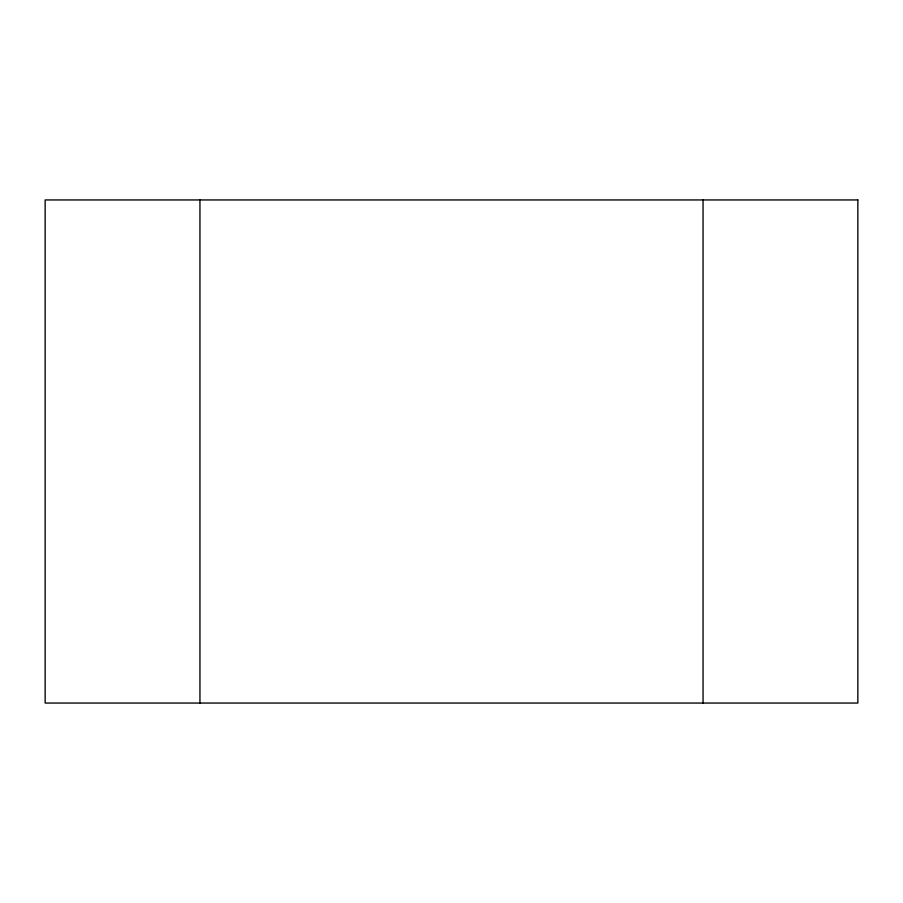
<?xml version="1.0" encoding="UTF-8"?>
<svg xmlns="http://www.w3.org/2000/svg" width="903" height="903" viewBox="0 0 903 903"><rect width="100%" height="100%" fill="white"/><g stroke="black" fill="none" stroke-linecap="round" stroke-linejoin="round"><path stroke-width="1.35" d="M703.053 199.947L703.053 703.053M199.947 199.947L199.947 703.053M857.85 199.947L45.15 199.947L45.15 703.053L857.85 703.053L857.85 199.947"/></g></svg>
